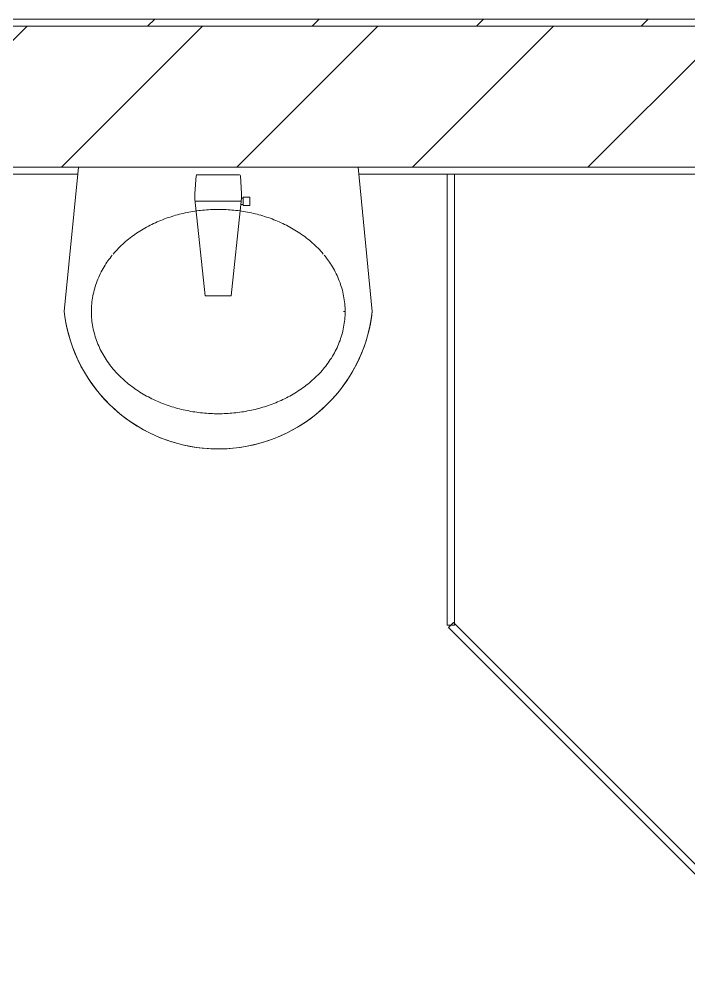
# Model space of a CAD drawing. Header units: millimetres. Extents: x 5359 to 218750, y -16347 to 109893.
# Drawn here: x 75590 to 76540, y 32183 to 33547 of the extents above; entities that cross this region are included whole.
import ezdxf

# ---------------------------------------------------------------- set-up
doc = ezdxf.new("R2010")
doc.units = ezdxf.units.MM
doc.linetypes.add('Grid Line', pattern=[22.225, 12.7, -3.175, 3.175, -3.175])
for name, color, linetype, lineweight in [('0-1', 7, 'Continuous', 5), ('A-GLAZ-CURT-1', 9, 'Continuous', 9), ('A-WALL', 113, 'Continuous', 9), ('A-WALL-3', 113, 'Continuous', 18), ('A-WALL-PATT-3', 111, 'Continuous', 9), ('I-WALL-1', 53, 'Continuous', 18), ('I-WALL-3', 2, 'Continuous', 18), ('P-SANR-FIXT-1', 9, 'Continuous', 9), ('P-SANR-FIXT-2', 221, 'Continuous', 9), ('S-GRID-1', 1, 'Grid Line', 9)]:
    doc.layers.add(name, color=color, linetype=linetype, lineweight=lineweight)

# ---------------------------------------------------------------- blocks, each defined once
blk = doc.blocks.new('bonruatreo - Chậu rửa-V7-TKCS_MB ĐỊNH VỊ CỔNG-HÀNG RÀO')
at = {"layer": 'P-SANR-FIXT-1'}
for p, q in [((-218.5749299439555, 204.999999999998), (-198.4313483298566, 6.429523580209206e-13)), ((-177.8477464261191, 204.9999999999972), (-180.6257060585237, 204.9999999999972)), ((198.4313483298332, -6.429523580209206e-13), (218.5749299439334, 204.9999999999966)), ((-198.4313483298566, 6.429523580209206e-13), (198.4313483298332, -6.429523580209206e-13)), ((165.0000000000007, -5.414335646491958e-13), (-164.9999999999993, 5.414335646491971e-13))]:
    blk.add_line(p, q, dxfattribs=at)
at = {"layer": 'P-SANR-FIXT-1', "flags": 128}
blk.add_lwpolyline([(-218.5749299440325, 204.9999999999534), (-217.4003599588277, 213.7206685848347), (-215.8779957739524, 222.3873912933212), (-214.0102728473631, 230.9863032179109), (-211.8001791373096, 239.5036479338572), (-209.2512503222567, 247.9257995065283), (-206.3675641445835, 256.2392842900601), (-203.1537338870026, 264.4308024822334), (-199.6149009923609, 272.4872494013922), (-195.7567268383718, 280.3957364510804), (-191.5853836806446, 288.1436117390279), (-187.1075447784085, 295.7184803176172), (-182.3303737186646, 303.1082240130003), (-177.261512956047, 310.3010208116427), (-171.9090715864645, 317.2853637730395), (-166.2816123743266, 324.0500794384049), (-160.3881380539191, 330.5843457056897), (-154.238076926933, 336.8777091428075), (-147.8412677792262, 342.9201017107588), (-141.2079441408644, 348.7018568703876), (-134.3487179146341, 354.2137250468672), (-127.2745623992674, 359.4468884268629), (-119.9967947345202, 364.3929750653458), (-112.5270577961535, 369.0440722787872), (-104.8773015698043, 373.3927393038588), (-97.05976403357302, 377.4320192009316), (-89.08695157986358, 381.1554499838706), (-80.97161900783672, 384.5570749577086), (-72.72674911840745, 387.6314522481367), (-64.36553194461104, 390.3736635073225), (-55.90134365029094, 392.7793217821966), (-47.34772513110243, 394.8445785327477), (-38.71836035202414, 396.5661297886858), (-30.02705445585634, 397.941221435289), (-21.28771167798122, 398.9676536192344), (-12.51431310256546, 399.6437842679861), (-3.720894295766402, 399.9685317167784), (5.078477148167576, 399.9413764388992), (13.869724112012, 399.5623618770892), (22.63878247598864, 398.8320943737361), (31.37162361735348, 397.7517422010584), (40.05427685318182, 396.3230336920949), (48.67285179051193, 394.5482544756674), (57.21356054796539, 392.4302438199464), (65.66273981343855, 389.972390090161), (74.00687270252934, 387.1786253279392), (82.23261038257945, 384.0534189609244), (90.3267934280356, 380.6017706526642), (98.27647287270334, 376.8292023041378), (106.0689309252897, 372.741749219865), (113.6917013152378, 368.3459504529411), (121.1325892360208, 363.648838343588), (128.3796908542577, 358.657927269221), (135.4214123533444, 353.3812016228919), (142.246488481018, 347.8271030399779), (148.8440005714192, 342.0045168933916), (155.2033940126057, 335.922758078913), (161.3144951316644, 329.5915561132408), (167.1675274704383, 323.0210395689637), (172.7531274257577, 316.2217198709006), (178.0623592292263, 309.2044744801271), (183.0867292425399, 301.9805294923355), (187.8181995454852, 294.5614416784746), (192.249200794909, 286.9590799964306), (196.3726443340314, 279.1856066030825), (200.181933532828, 271.2534573976394), (203.6709743411595, 263.1753221267209), (206.8341850380407, 254.9641240835439), (209.6665051611276, 246.6329994333204), (212.1634036024312, 238.1952761982722), (214.3208858570823, 229.6644529356478), (216.1355004137112, 221.0541771428394), (217.604344276135, 212.3782234243562), (218.5749299438592, 204.9999999999707)], dxfattribs=at)
at = {"layer": 'P-SANR-FIXT-1'}
blk.add_arc((-1.4483347854366e-11, 180.0000000000009), 220.0000000000003, 6.524978844142664, 173.475021155857, dxfattribs=at)
for points in [[(-179.9999999999903, 204.9999999999973), (-179.9999999999897, 212.4328975477261), (-178.5935235153266, 227.28090585017), (-172.3892894281074, 248.7904281362078), (-162.4977344798867, 268.8621895710423), (-149.4460969504137, 287.0049037139574), (-133.818482149371, 302.954293986053), (-116.1419351787337, 316.5914775692466), (-96.89153354315286, 327.869447752494), (-76.46926296619709, 336.8224012083201), (-55.19371792770166, 343.4772951944609), (-33.34252953140985, 347.8926303755534), (-11.15146628274142, 350.0925549352826), (11.1492021672989, 350.092264324635), (33.33017130218028, 347.894985353545), (55.17543712401582, 343.4808897480591), (76.46261936887804, 336.8293340126354), (96.8905529776789, 327.8704182312431), (116.1494485021109, 316.5842113098757), (133.8322331321153, 302.9431783044539), (149.4641820008858, 286.9847562642946), (162.5076555759456, 268.8412409857382), (172.3911025503834, 248.7850082535024), (178.5904582246991, 227.2887973871541), (180.0000000000102, 212.4335219767764), (180.0000000000099, 204.9999999999759)], [(149.0327694519189, 123.3794259420644), (144.2535323779464, 117.6957697222795), (133.8322331320979, 107.0568216955086), (116.1494485020922, 93.41578869009008), (96.89055297765911, 82.12958176872547), (76.46261936885772, 73.17066598733606), (55.17543712399538, 66.51911025191502), (33.33017130215998, 62.10501464643196), (11.14920216727857, 59.90773567534441), (-11.15146628276067, 59.90744506469915), (-33.34252953142821, 62.10736962443065), (-55.19371792771881, 66.52270480552524), (-76.46926296621302, 73.17759879166823), (-96.8915335431673, 82.13055224749598), (-116.1419351787465, 93.40852243074495), (-133.8184821493819, 107.0457060139402), (-144.2368920167423, 117.6786328620043), (-149.0167674051609, 123.3606502645064)]]:
    blk.add_open_spline(points, degree=3, dxfattribs=at)
for points, knots in [([(-150.3847448292384, 125.0112169435492), (-154.6291259963627, 130.2096372798904), (-162.8150434184367, 141.7816878930037), (-172.3892894281117, 161.2095718637871), (-178.5935235153287, 182.719094149826), (-179.9999999999902, 197.5671024522671), (-179.9999999999903, 204.9999999999939)], [-0.1697288557913541, -0.1697288557913541, -0.1697288557913541, -0.1697288557913541, -0.1304347826086956, -0.08695652173913043, -0.04347826086956522, 0, 0, 0, 0]), ([(180.0000000000099, 204.999999999994), (180.0000000000098, 197.5664780231843), (178.5904582246938, 182.7112026127938), (172.3911025503747, 161.2149917464531), (162.8212962121903, 141.7952221440686), (154.6350745168276, 130.2175016110534), (150.3859329555129, 125.0125717900881)], [-1, -1, -1, -1, -0.9565217391304348, -0.9130434782608695, -0.8695652173913043, -0.8302261650704638, -0.8302261650704638, -0.8302261650704638, -0.8302261650704638])]:
    blk.add_open_spline(points, degree=3, knots=knots, dxfattribs=at)
at = {"layer": 'P-SANR-FIXT-2'}
for p, q in [((-18.53045908591247, 182.47473659182), (-32.22482087970845, 52.92163593957823)), ((18.53045908588911, 182.4747365918202), (-18.53045908591246, 182.4747365918201)), ((33.01635406427039, 45.43347549252498), (18.5304590858891, 182.4747365918202)), ((-35.56285790134974, 54.2072742360757), (-44.66199848290103, 54.20727423607566)), ((-44.66199848290103, 54.20727423607566), (-44.66199848290097, 42.83523504517756)), ((-44.66199848290097, 42.83523504517756), (-35.56285790134967, 42.83523504517759)), ((-35.56285790134974, 52.92163593957822), (-35.56285790134974, 54.2072742360757)), ((-32.22482087970845, 52.92163593957823), (-35.56285790134974, 52.92163593957822)), ((-35.56285790135767, 44.1620718434998), (-35.56285790135771, 52.92163593957823)), ((-35.56285790134967, 42.83523504517759), (-35.56285790134967, 44.16207184349978)), ((-35.56285790134967, 44.16207184349978), (-33.12959739956479, 44.1620718434998)), ((-32.22374273429474, 52.92152457779762), (-33.12847899761833, 44.16195632361688)), ((32.69614908085113, 48.46147133097487), (-32.68440150098965, 48.46147133097445)), ((-33.01635406429197, 37.29047969823107), (-31.44085328748659, 12.24673453398066)), ((31.44085328746537, 12.24673453398106), (33.01635406427049, 37.2904796982321)), ((-30.16719133890252, 11.02473659182009), (30.16719133765458, 11.02473659179418))]:
    blk.add_line(p, q, dxfattribs=at)
for centre, radius, start, end in [((5.501335537962166, 41.36197759537811), 38.73227991510528, 175.8542678115019, 186.0340217552577), ((-5.501335537983916, 41.36197759537806), 38.73227991510547, 353.9659782447429, 6.034021755257775), ((-30.13924488699055, 12.3286186544518), 1.304181520121789, 183.5997308340027, 268.7721522757187), ((30.13924488696933, 12.32861865445218), 1.304181520121787, 271.2278476703738, 356.4002691659974)]:
    blk.add_arc(centre, radius, start, end, dxfattribs=at)
blk = doc.blocks.new('System Panel - Glazed-568957-TKCS_MB ĐỊNH VỊ CỔNG-HÀNG RÀO')
at = {"layer": 'A-GLAZ-CURT-1'}
for p, q in [((319.9999999991649, 5.000000000016189), (-319.9999999991649, 5.000000000016189)), ((-319.9999999991649, 5.000000000016189), (-319.9999999991649, -5.000000000016189)), ((319.9999999991649, -5.000000000016189), (319.9999999991649, 5.000000000016189)), ((-319.9999999991649, -5.000000000016189), (319.9999999991649, -5.000000000016189))]:
    blk.add_line(p, q, dxfattribs=at)
blk = doc.blocks.new('System Panel - Glazed-433667-TKCS_MB ĐỊNH VỊ CỔNG-HÀNG RÀO')
at = {"layer": 'A-GLAZ-CURT-1'}
for p, q in [((353.5533905939621, 4.999999999946886), (-353.5533905938928, 4.999999999946886)), ((-353.5533905938928, 4.999999999946886), (-353.5533905939621, -5.000000000085493)), ((353.5533905938928, -5.000000000085493), (353.5533905939621, 4.999999999946886)), ((-353.5533905939621, -5.000000000085493), (353.5533905938928, -5.000000000085493))]:
    blk.add_line(p, q, dxfattribs=at)
blk = doc.blocks.new('NCV_TKTC_TANG 1_rvt-1-TKCS_MB ĐỊNH VỊ CỔNG-HÀNG RÀO')
at = {"layer": 'I-WALL-1'}
for p, q in [((75674.13293868648, 33336.93603804278), (75452.56428701634, 33336.93603804276)), ((75462.56428701631, 33326.9360380428), (75673.15032494902, 33326.9360380428)), ((77127.56428701643, 33336.93603804283), (76070.99563534617, 33336.93603804279)), ((76071.97824908361, 33326.9360380428), (77117.56428701647, 33326.9360380428))]:
    blk.add_line(p, q, dxfattribs=at)
at = {"layer": 'A-GLAZ-CURT-1'}
for name, p, rotation in [('System Panel - Glazed-568957-TKCS_MB ĐỊNH VỊ CỔNG-HÀNG RÀO', (76202.56428701643, 33006.93603804366), 269.9999999999996), ('System Panel - Glazed-433667-TKCS_MB ĐỊNH VỊ CỔNG-HÀNG RÀO', (76452.56428701691, 32436.93603804403), 314.9999999999997)]:
    blk.add_blockref(name, p, dxfattribs=dict(at, rotation=rotation))
at = {"layer": 'P-SANR-FIXT-1', "rotation": 180}
blk.add_blockref('bonruatreo - Chậu rửa-V7-TKCS_MB ĐỊNH VỊ CỔNG-HÀNG RÀO', (75872.56428701631, 33336.93603804451), dxfattribs=at)

msp = doc.modelspace()

# ---------------------------------------------------------------- hatches: boundary and pattern name
at = {"layer": 'A-WALL-PATT-3'}
h = msp.add_hatch(dxfattribs=at)
h.set_pattern_fill('FP_32', color=256, style=0, pattern_type=2)
h.set_pattern_definition([(45, (0, 0), (-116.6726188957803, 116.6726188957803), [])])
h.paths.add_polyline_path([(80552.56428701623, 33536.93603804457), (80552.56428701623, 33546.93603804459), (70567.56428701644, 33546.93603804459), (70567.56428701644, 33536.93603804462), (80405.6676823734, 33536.93603804457)])
h.paths.add_polyline_path([(58617.88126618684, 33536.93603804462), (59537.56428701642, 33536.93603804462), (59535.37678701657, 33546.93603804466), (56652.56428701628, 33546.93603804466), (56652.56428701628, 33536.93603804462), (58012.66497684833, 33536.93603804462)])
h.paths.add_polyline_path([(60627.5642870164, 33536.93603804462), (67737.56428701642, 33536.93603804462), (67737.56428701642, 33546.93603804459), (60627.5642870164, 33546.93603804466)])
h.paths.add_polyline_path([(69377.56428701647, 33536.93603804462), (69477.56428701644, 33536.93603804462), (69475.3767870166, 33546.93603804459), (68827.56428701643, 33546.93603804459), (68827.56428701643, 33536.93603804462), (68927.56428701647, 33536.93603804462)])
h = msp.add_hatch(dxfattribs=at)
h.set_pattern_fill('FP_1', color=256, style=0, pattern_type=2)
h.set_pattern_definition([(45, (0, 0), (-124.4507934888324, 124.4507934888324), [])])
h.paths.add_polyline_path([(69377.56428701647, 33336.93603804528), (69477.56428701644, 33336.93603804528), (69477.56428701644, 33536.93603804531), (69377.56428701647, 33536.93603804531), (69377.56428701647, 33376.93603804534)])
h.paths.add_polyline_path([(73718.53151756474, 33336.93603804528), (74052.88894023903, 33336.93603804528), (74052.88894023903, 33536.93603804531), (70567.56428701644, 33536.93603804531), (70567.56428701644, 33336.93603804528), (73705.58330254082, 33336.93603804528)])
h.paths.add_polyline_path([(76774.3699463423, 33336.93603804528), (77177.56428701643, 33336.93603804528), (77177.56428701643, 33536.93603804523), (74252.88894023905, 33536.93603804531), (74252.88894023905, 33336.93603804528), (76169.15365700377, 33336.93603804528)])

# ---------------------------------------------------------------- linework, layer by layer
at = {"layer": 'A-WALL'}
for p, q in [((77177.56428701636, 33536.93603804521), (74252.88894023898, 33536.93603804529)), ((74252.88894023898, 33536.93603804452), (77177.56428701636, 33536.93603804452))]:
    msp.add_line(p, q, dxfattribs=at)
at = {"layer": 'A-WALL-3'}
for p, q in [((74252.88894023898, 33336.93603804526), (75674.13293868647, 33336.93603804526)), ((76070.99563534617, 33336.93603804526), (77177.56428701636, 33336.93603804526))]:
    msp.add_line(p, q, dxfattribs=at)
at = {"layer": 'I-WALL-3'}
msp.add_line((80562.56428701615, 33546.93603804455), (70567.56428701637, 33546.93603804455), dxfattribs=at)
at = {"layer": 'S-GRID-1'}
msp.add_line((135474.5754208247, 33536.93603804506), (24837.06065438522, 33536.93603804542), dxfattribs=at)

# ---------------------------------------------------------------- block references
at = {"layer": '0-1'}
msp.add_blockref('NCV_TKTC_TANG 1_rvt-1-TKCS_MB ĐỊNH VỊ CỔNG-HÀNG RÀO', (0, 0), dxfattribs=at)

doc.saveas('drawing.dxf')
